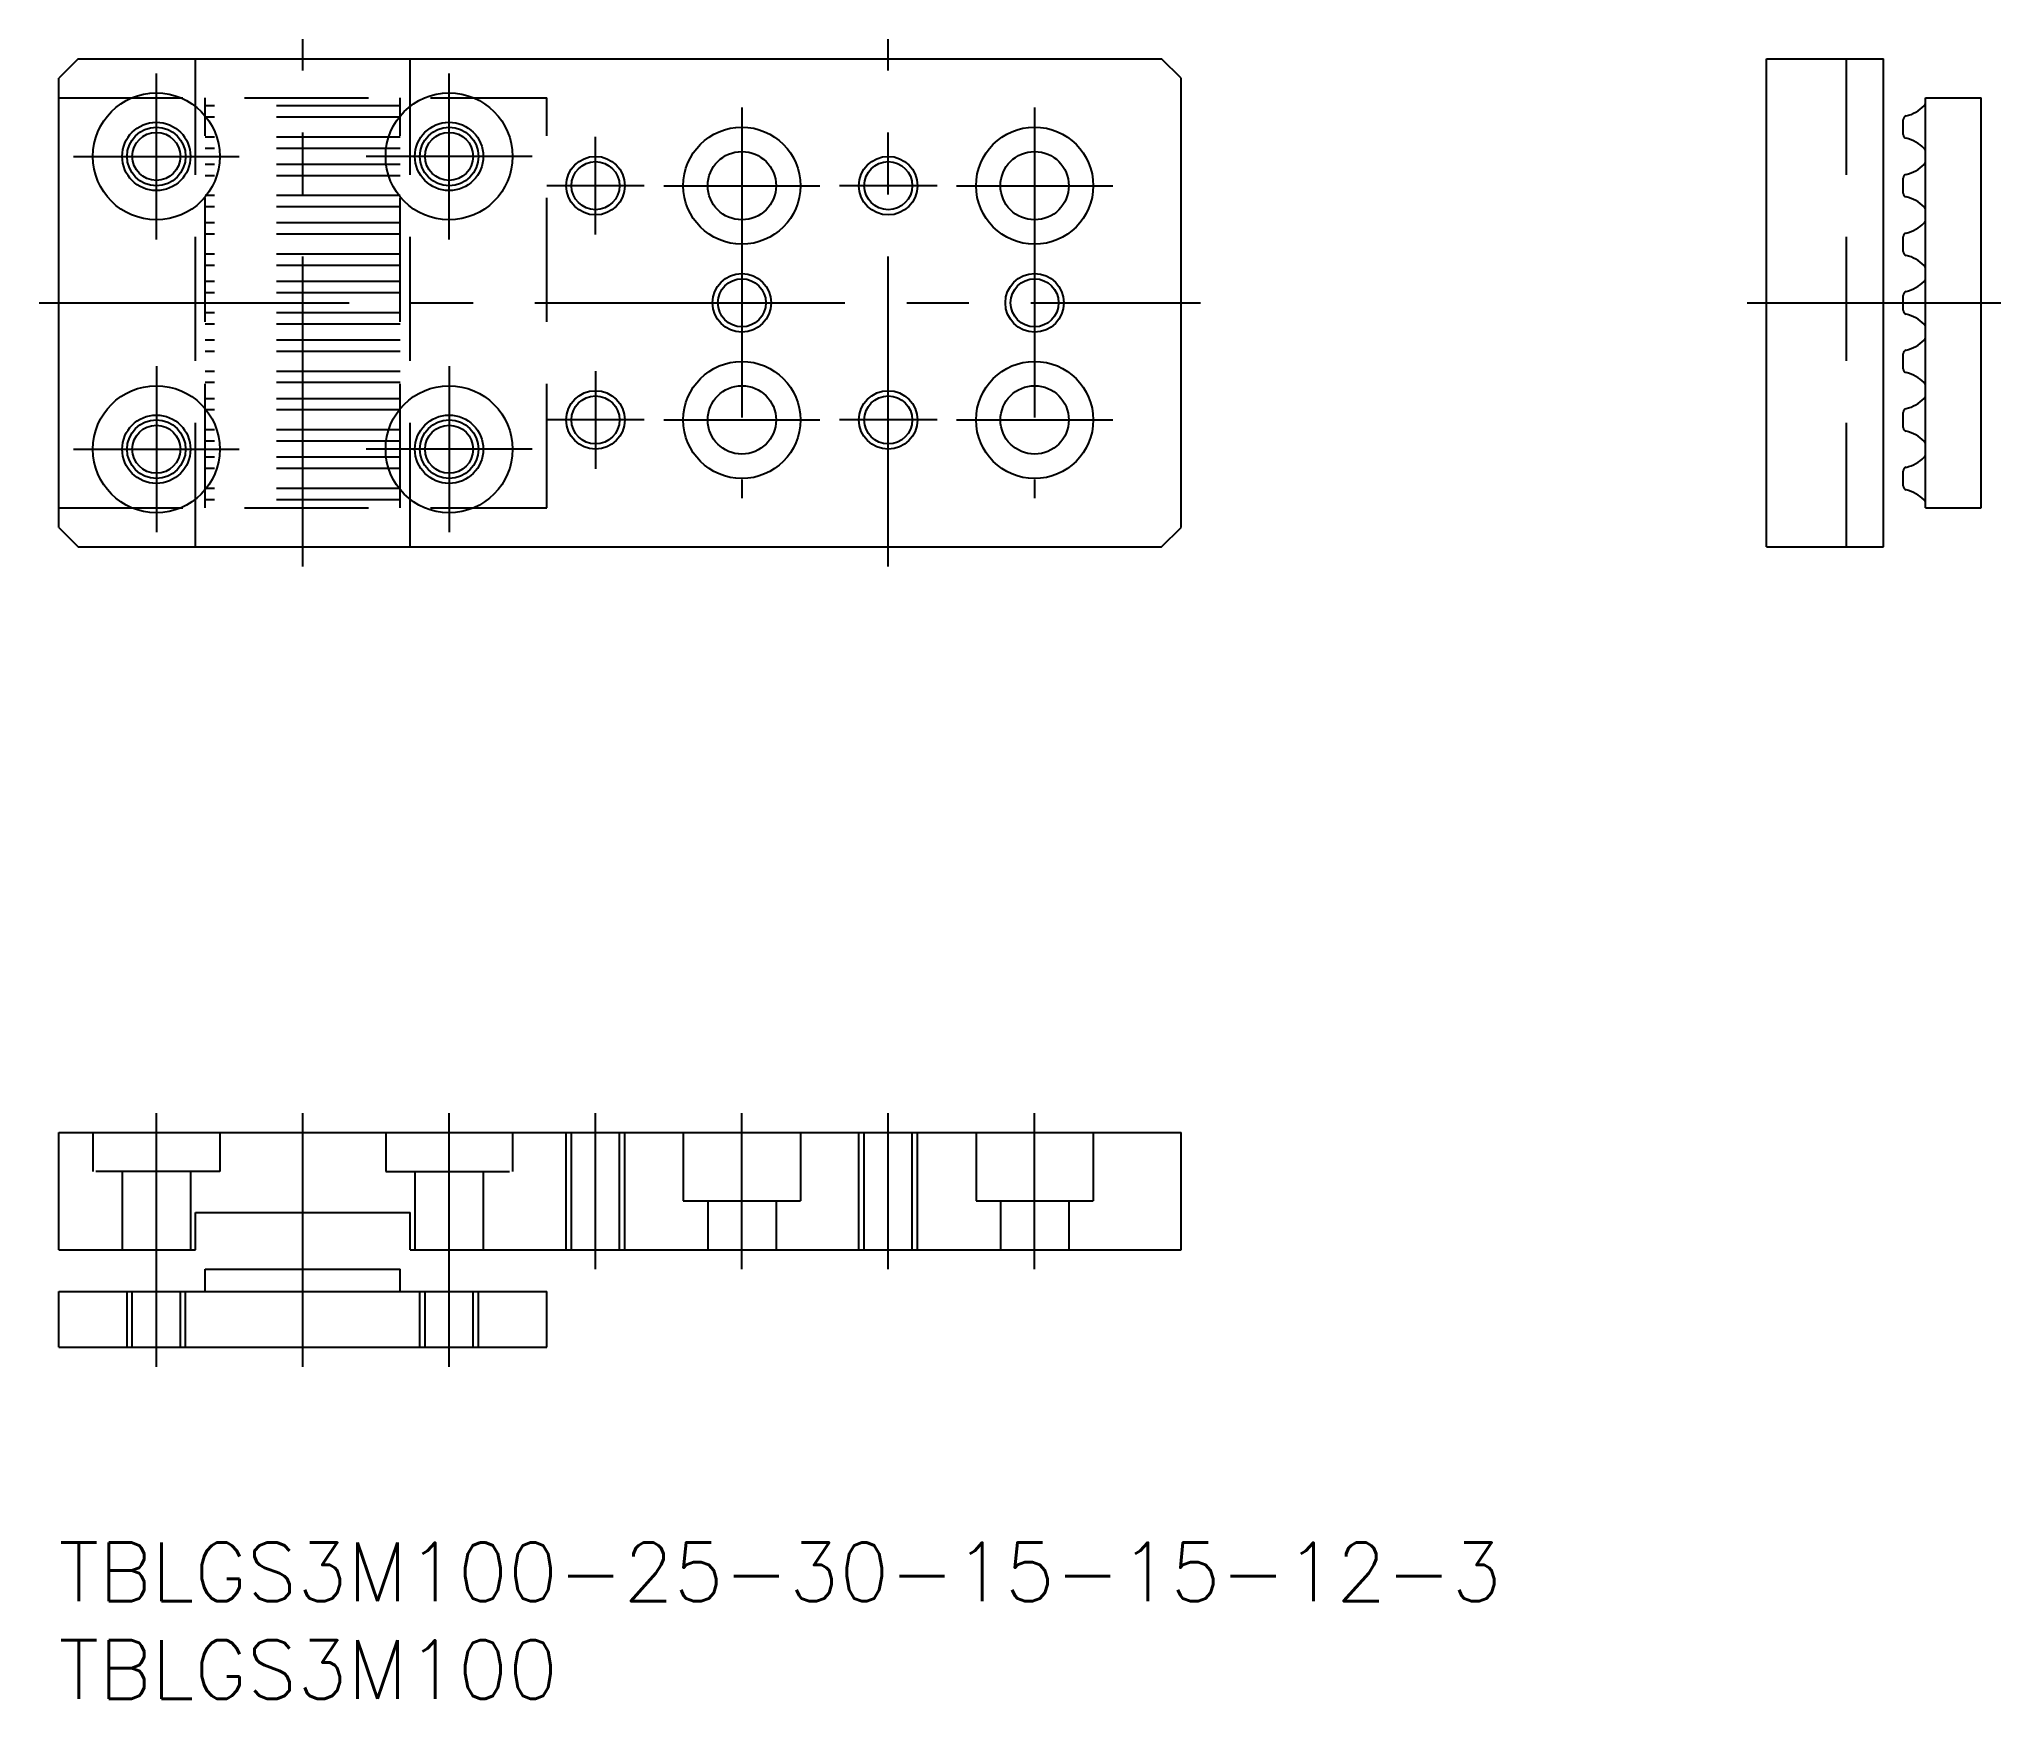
# Model space of a CAD drawing. Extents: x -1 to 99, y -8 to 77.
import ezdxf

# ---------------------------------------------------------------- set-up
doc = ezdxf.new("R2010")
doc.units = 0
doc.header["$LTSCALE"] = 0.5
doc.linetypes.add('CENTER', pattern=[50.8, 31.75, -6.35, 6.35, -6.35])
doc.linetypes.add('DASHED', pattern=[19.05, 12.7, -6.35])
for name, color, linetype in [('MSM_CENTER', 1, 'CENTER'), ('MSM_CONTINUOUS', 7, 'CONTINUOUS'), ('MSM_DASHED', 4, 'DASHED'), ('MSM_NARROW', 5, 'CONTINUOUS'), ('MSM_PART_NUMBER', 7, 'CONTINUOUS')]:
    doc.layers.add(name, color=color, linetype=linetype)
doc.styles.get("Standard").update_dxf_attribs({"font": 'txt.shx', "height": 2, "bigfont": 'bigfont.shx'})

# ---------------------------------------------------------------- blocks, each defined once
blk = doc.blocks.new('*U56')
at = {"layer": 'MSM_PART_NUMBER'}
blk.add_text('TBLGS3M100-25-30-15-15-12-3', height=3, dxfattribs=at).set_placement((0, -3))
blk = doc.blocks.new('*U57')
at = {"layer": 'MSM_PART_NUMBER'}
blk.add_text('TBLGS3M100', height=3, dxfattribs=at).set_placement((0, -8))

msp = doc.modelspace()

# ---------------------------------------------------------------- linework, layer by layer
at = {"layer": 'MSM_CENTER'}
for p, q in [((12.5, 50), (12.5, 77)), ((42.5, 50), (42.5, 77)), ((5, 66.75), (5, 75.25)), ((20, 66.75), (20, 75.25)), ((35, 73.5), (35, 53.5)), ((50, 73.5), (50, 53.5)), ((27.5, 67), (27.5, 72)), ((0.75, 71), (9.25, 71)), ((24.25, 71), (15.75, 71)), ((30, 69.5), (25, 69.5)), ((31, 69.5), (39, 69.5)), ((45, 69.5), (40, 69.5)), ((46, 69.5), (54, 69.5)), ((-1, 63.5), (58.5, 63.5)), ((86.5, 63.5), (99.5, 63.5)), ((5, 60.25), (5, 51.75)), ((20, 60.25), (20, 51.75)), ((27.5, 60), (27.5, 55)), ((30, 57.5), (25, 57.5)), ((31, 57.5), (39, 57.5)), ((45, 57.5), (40, 57.5)), ((46, 57.5), (54, 57.5)), ((0.75, 56), (9.25, 56)), ((24.25, 56), (15.75, 56)), ((5, 9), (5, 22)), ((12.5, 9), (12.5, 22)), ((20, 9), (20, 22)), ((27.5, 14), (27.5, 22)), ((35, 14), (35, 22)), ((42.5, 14), (42.5, 22)), ((50, 14), (50, 22))]:
    msp.add_line(p, q, dxfattribs=at)
at = {"layer": 'MSM_CONTINUOUS'}
for p, q in [((1, 76), (0, 75)), ((1, 76), (56.5, 76)), ((57.5, 75), (56.5, 76)), ((87.5, 51), (87.5, 76)), ((87.5, 76), (93.5, 76)), ((93.5, 51), (93.5, 76)), ((0, 52), (0, 75)), ((57.5, 52), (57.5, 75)), ((95.64, 53), (95.64, 74)), ((95.64, 74), (98.5, 74)), ((98.5, 53), (98.5, 74)), ((94.5, 72.12), (94.5, 72.88)), ((94.5, 69.12), (94.5, 69.88)), ((94.5, 66.12), (94.5, 66.88)), ((94.5, 63.12), (94.5, 63.88)), ((94.5, 60.12), (94.5, 60.88)), ((94.5, 57.12), (94.5, 57.88)), ((94.5, 54.12), (94.5, 54.88)), ((95.64, 53), (98.5, 53)), ((0, 52), (1, 51)), ((56.5, 51), (57.5, 52)), ((1, 51), (56.5, 51)), ((87.5, 51), (93.5, 51)), ((0, 21), (57.5, 21)), ((0, 15), (0, 21)), ((57.5, 15), (57.5, 21)), ((7, 16.9), (18, 16.9)), ((7, 15), (7, 16.9)), ((18, 15), (18, 16.9)), ((0, 15), (7, 15)), ((18, 15), (57.5, 15)), ((7.5, 14), (17.5, 14)), ((7.5, 12.86), (7.5, 14)), ((17.5, 12.86), (17.5, 14)), ((0, 10), (0, 12.86)), ((0, 12.86), (25, 12.86)), ((25, 10), (25, 12.86)), ((0, 10), (25, 10))]:
    msp.add_line(p, q, dxfattribs=at)
for centre, radius in [((5, 71), 3.25), ((20, 71), 3.25), ((5, 71), 1.75), ((20, 71), 1.75), ((35, 69.5), 3), ((50, 69.5), 3), ((5, 71), 1.23), ((20, 71), 1.23), ((27.5, 69.5), 1.23), ((35, 69.5), 1.75), ((42.5, 69.5), 1.23), ((50, 69.5), 1.75), ((35, 63.5), 1.23), ((50, 63.5), 1.23), ((35, 57.5), 3), ((50, 57.5), 3), ((5, 56), 3.25), ((20, 56), 3.25), ((27.5, 57.5), 1.23), ((35, 57.5), 1.75), ((42.5, 57.5), 1.23), ((50, 57.5), 1.75), ((5, 56), 1.75), ((20, 56), 1.75), ((5, 56), 1.23), ((20, 56), 1.23)]:
    msp.add_circle(centre, radius, dxfattribs=at)
for centre, radius, start, end in [((94.2, 74.97), 1.95, 283.3186, 314.9005), ((95.44, 73.74), 0.2, 314.9005, 0), ((94.7, 72.88), 0.2, 103.3186, 180), ((94.7, 72.12), 0.2, 180, 256.6814), ((94.2, 70.03), 1.95, 45.0995, 76.6814), ((95.44, 71.26), 0.2, 0, 45.0995), ((94.2, 71.97), 1.95, 283.3186, 314.9005), ((95.44, 70.74), 0.2, 314.9005, 0), ((94.7, 69.88), 0.2, 103.3186, 180), ((94.7, 69.12), 0.2, 180, 256.6814), ((94.2, 67.03), 1.95, 45.0995, 76.6814), ((95.44, 68.26), 0.2, 0, 45.0995), ((94.2, 68.97), 1.95, 283.3186, 314.9005), ((95.44, 67.74), 0.2, 314.9005, 0), ((94.7, 66.88), 0.2, 103.3186, 180), ((94.7, 66.12), 0.2, 180, 256.6814), ((94.2, 64.03), 1.95, 45.0995, 76.6814), ((95.44, 65.26), 0.2, 0, 45.0995), ((94.2, 65.98), 1.95, 283.3186, 314.9005), ((95.44, 64.74), 0.2, 314.9005, 0), ((94.7, 63.88), 0.2, 103.3186, 180), ((94.7, 63.12), 0.2, 180, 256.6814), ((94.2, 61.02), 1.95, 45.0995, 76.6814), ((95.44, 62.26), 0.2, 0, 45.0995), ((94.2, 62.97), 1.95, 283.3186, 314.9005), ((95.44, 61.74), 0.2, 314.9005, 0), ((94.7, 60.88), 0.2, 103.3186, 180), ((94.7, 60.12), 0.2, 180, 256.6814), ((94.2, 58.03), 1.95, 45.0995, 76.6814), ((95.44, 59.26), 0.2, 0, 45.0995), ((94.2, 59.98), 1.95, 283.3186, 314.9005), ((95.44, 58.74), 0.2, 314.9005, 0), ((94.7, 57.88), 0.2, 103.3186, 180), ((94.7, 57.12), 0.2, 180, 256.6814), ((94.2, 55.03), 1.95, 45.0995, 76.6814), ((95.44, 56.26), 0.2, 0, 45.0995), ((94.2, 56.97), 1.95, 283.3186, 314.9005), ((95.44, 55.74), 0.2, 314.9005, 0), ((94.7, 54.88), 0.2, 103.3186, 180), ((94.7, 54.12), 0.2, 180, 256.6814), ((94.2, 52.02), 1.95, 45.0995, 76.6814), ((95.44, 53.26), 0.2, 0, 45.0995)]:
    msp.add_arc(centre, radius, start, end, dxfattribs=at)
at = {"layer": 'MSM_DASHED'}
for p, q in [((7, 51), (7, 76)), ((18, 51), (18, 76)), ((91.6, 51), (91.6, 76)), ((0, 74), (25, 74)), ((7.5, 53), (7.5, 74)), ((17.5, 73.59), (7.5, 73.59)), ((17.5, 53), (17.5, 74)), ((25, 53), (25, 74)), ((17.5, 73.01), (7.5, 73.01)), ((17.5, 71.99), (7.5, 71.99)), ((17.5, 71.41), (7.5, 71.41)), ((17.5, 70.59), (7.5, 70.59)), ((17.5, 70.01), (7.5, 70.01)), ((17.5, 68.99), (7.5, 68.99)), ((17.5, 68.41), (7.5, 68.41)), ((17.5, 67.59), (7.5, 67.59)), ((17.5, 67.01), (7.5, 67.01)), ((17.5, 65.99), (7.5, 65.99)), ((17.5, 65.41), (7.5, 65.41)), ((17.5, 64.59), (7.5, 64.59)), ((17.5, 64.01), (7.5, 64.01)), ((17.5, 62.99), (7.5, 62.99)), ((17.5, 62.41), (7.5, 62.41)), ((17.5, 61.59), (7.5, 61.59)), ((17.5, 61.01), (7.5, 61.01)), ((17.5, 59.99), (7.5, 59.99)), ((17.5, 59.41), (7.5, 59.41)), ((17.5, 58.59), (7.5, 58.59)), ((17.5, 58.01), (7.5, 58.01)), ((17.5, 56.99), (7.5, 56.99)), ((17.5, 56.41), (7.5, 56.41)), ((17.5, 55.59), (7.5, 55.59)), ((17.5, 55.01), (7.5, 55.01)), ((17.5, 53.99), (7.5, 53.99)), ((17.5, 53.41), (7.5, 53.41)), ((0, 53), (25, 53)), ((1.75, 21), (1.75, 19)), ((8.25, 21), (8.25, 19)), ((16.75, 21), (16.75, 19)), ((23.25, 21), (23.25, 19)), ((26, 15), (26, 21)), ((26.27, 15), (26.27, 21)), ((28.73, 15), (28.73, 21)), ((29, 15), (29, 21)), ((32, 21), (32, 17.5)), ((38, 21), (38, 17.5)), ((41, 15), (41, 21)), ((41.27, 15), (41.27, 21)), ((43.73, 15), (43.73, 21)), ((44, 15), (44, 21)), ((47, 21), (47, 17.5)), ((53, 21), (53, 17.5)), ((8.25, 19), (1.75, 19)), ((3.25, 19), (3.25, 15)), ((6.75, 19), (6.75, 15)), ((16.75, 19), (23.25, 19)), ((18.25, 19), (18.25, 15)), ((21.75, 19), (21.75, 15)), ((32, 17.5), (38, 17.5)), ((33.25, 17.5), (33.25, 15)), ((36.75, 17.5), (36.75, 15)), ((47, 17.5), (53, 17.5)), ((48.25, 17.5), (48.25, 15)), ((51.75, 17.5), (51.75, 15)), ((3.5, 10), (3.5, 12.86)), ((3.77, 10), (3.77, 12.86)), ((6.23, 10), (6.23, 12.86)), ((6.5, 10), (6.5, 12.86)), ((18.5, 10), (18.5, 12.86)), ((18.77, 10), (18.77, 12.86)), ((21.23, 10), (21.23, 12.86)), ((21.5, 10), (21.5, 12.86))]:
    msp.add_line(p, q, dxfattribs=at)
at = {"layer": 'MSM_NARROW'}
for centre in [(5, 71), (20, 71), (27.5, 69.5), (42.5, 69.5), (35, 63.5), (50, 63.5), (27.5, 57.5), (42.5, 57.5), (5, 56), (20, 56)]:
    msp.add_circle(centre, 1.5, dxfattribs=at)

# ---------------------------------------------------------------- block references
at = {"layer": 'MSM_CONTINUOUS'}
for name in ['*U56', '*U57']:
    msp.add_blockref(name, (0, 0), dxfattribs=at)

doc.saveas('drawing.dxf')
